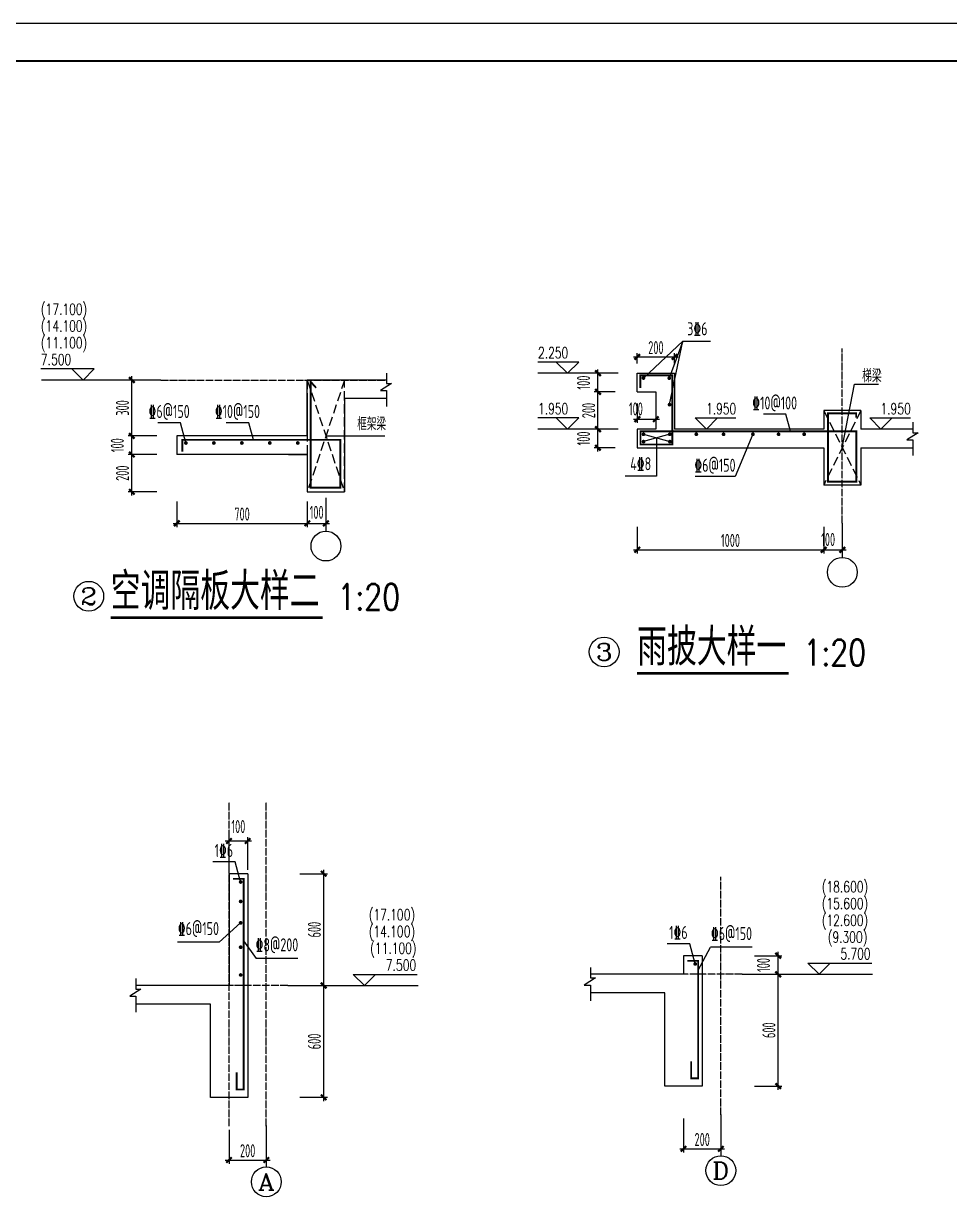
# Model space of a CAD drawing. Extents: x -472319 to -112444, y -516749 to -5704.
# Drawn here: x -290422 to -265592, y -432021 to -400315 of the extents above; entities that cross this region are included whole.
import ezdxf
from ezdxf.enums import TextEntityAlignment as Align

# ---------------------------------------------------------------- set-up
doc = ezdxf.new("R2010")
doc.units = 0
doc.header["$LTSCALE"] = 100
doc.header["$MEASUREMENT"] = 0
for name, pattern in [('CENTER', [2, 1.25, -0.25, 0.25, -0.25]), ('DASH', [0.35, 0.25, -0.1]), ('DOTE', [2.42, 2, -0.2, 0.02, -0.2])]:
    doc.linetypes.add(name, pattern=pattern)
for name, color, linetype in [('AXIS', 3, 'Continuous'), ('AXIS_TEXT', 7, 'Continuous'), ('DIM_ELEV', 3, 'Continuous'), ('DIM_SYMB', 3, 'Continuous'), ('DOTE', 1, 'CENTER'), ('FRAME', 3, 'Continuous'), ('PUB_DIM', 3, 'Continuous'), ('PUB_TEXT', 7, 'Continuous'), ('REIN', 1, 'Continuous'), ('S_HOLE', 253, 'Continuous'), ('TEXT', 7, 'Continuous'), ('WALL2', 21, 'Continuous'), ('填充', 8, 'Continuous'), ('墙体2', 21, 'Continuous')]:
    doc.layers.add(name, color=color, linetype=linetype)
doc.styles.add('_HZTXT', font='txt.shx', dxfattribs={"width": 0.35, "bigfont": 'hztxt.shx'})
doc.styles.add('_TCH_AXIS', font='COMPLEX', dxfattribs={"bigfont": 'GBCBIG'})
doc.styles.add('_TCH_DIM', font='SIMPLEX', dxfattribs={"bigfont": 'GBCBIG'})
doc.styles.add('COMPLEX', font='COMPLEX')
doc.styles.add('HZ', font='tssdeng.shx', dxfattribs={"width": 0.6, "height": 350, "bigfont": 'a.shx'})
doc.styles.add('TSSD_Rein', font='Tssdeng.shx', dxfattribs={"width": 0.7, "bigfont": 'hztxt.shx'})
doc.dimstyles.new('DIMN', dxfattribs={"dimtxt": 350, "dimasz": 150, "dimexe": 100, "dimexo": 100, "dimgap": 75, "dimtad": 1, "dimdec": 0, "dimzin": 0, "dimdsep": 46, "dimtxsty": 'HZ', "dimblk": 'ARCHTICK', "dimcen": 0.09, "dimdle": 100, "dimclrd": 3, "dimclre": 3, "dimclrt": 7, "dimazin": 2, "dimtfac": 1, "dimtdec": 0, "dimtmove": 2, "dimatfit": 3, "dimldrblk": 'ARCHTICK', "dimfxl": 1, "dimtolj": 1, "dimtzin": 0, "dimarcsym": 0})

# ---------------------------------------------------------------- blocks, each defined once
blk = doc.blocks.new('_ArchTick')
at = {"color": 0, "linetype": 'ByBlock', "const_width": 0.4}
blk.add_lwpolyline([(-0.5, -0.5), (0.5, 0.5)], dxfattribs=at)
blk = doc.blocks.new('*D2477')
at = {"layer": 'AXIS', "color": 3, "lineweight": -2, "transparency": 16777216}
for p, q in [((-286845, -409876), (-287621, -409876)), ((-287521, -411476), (-287521, -409776)), ((-286845, -411376), (-287621, -411376))]:
    blk.add_line(p, q, dxfattribs=at)
at = {"layer": 'Defpoints', "color": 0, "transparency": 16777216}
for p in [(-287521, -409876), (-286745, -409876), (-286745, -411376)]:
    blk.add_point(p, dxfattribs=at)
at = {"layer": 'AXIS', "color": 3, "lineweight": -2, "transparency": 16777216, "xscale": 150, "yscale": 150, "zscale": 150}
for p, rotation in [((-287521, -409876), 90), ((-287521, -411376), 270)]:
    blk.add_blockref('_ArchTick', p, dxfattribs=dict(at, rotation=rotation))
at = {"layer": 'AXIS', "color": 7, "transparency": 16777216, "insert": (-287771, -410626), "char_height": 350, "attachment_point": 5, "rotation": 90, "style": 'HZ'}
blk.add_mtext('\\A1;300', dxfattribs=at)
blk = doc.blocks.new('*D2478')
at = {"layer": 'AXIS', "color": 3, "lineweight": -2, "transparency": 16777216}
for p, q in [((-286845, -411376), (-287621, -411376)), ((-287521, -411976), (-287521, -411276)), ((-286845, -411876), (-287621, -411876))]:
    blk.add_line(p, q, dxfattribs=at)
at = {"layer": 'Defpoints', "color": 0, "transparency": 16777216}
for p in [(-287521, -411376), (-286745, -411376), (-286745, -411876)]:
    blk.add_point(p, dxfattribs=at)
at = {"layer": 'AXIS', "color": 3, "lineweight": -2, "transparency": 16777216, "xscale": 150, "yscale": 150, "zscale": 150}
for p, rotation in [((-287521, -411376), 90), ((-287521, -411876), 270)]:
    blk.add_blockref('_ArchTick', p, dxfattribs=dict(at, rotation=rotation))
at = {"layer": 'AXIS', "color": 7, "transparency": 16777216, "insert": (-287909, -411626), "char_height": 350, "attachment_point": 5, "rotation": 90, "style": 'HZ'}
blk.add_mtext('\\A1;100', dxfattribs=at)
blk = doc.blocks.new('*D2479')
at = {"layer": 'AXIS', "color": 3, "lineweight": -2, "transparency": 16777216}
for p, q in [((-282814, -413140), (-282814, -413822)), ((-282314, -413140), (-282314, -413822)), ((-282914, -413722), (-282214, -413722))]:
    blk.add_line(p, q, dxfattribs=at)
at = {"layer": 'Defpoints', "color": 0, "transparency": 16777216}
for p in [(-282814, -413040), (-282314, -413040), (-282314, -413722)]:
    blk.add_point(p, dxfattribs=at)
at = {"layer": 'AXIS', "color": 3, "lineweight": -2, "transparency": 16777216, "xscale": 150, "yscale": 150, "zscale": 150, "rotation": 180}
blk.add_blockref('_ArchTick', (-282814, -413722), dxfattribs=at)
at = {"layer": 'AXIS', "color": 3, "lineweight": -2, "transparency": 16777216, "xscale": 150, "yscale": 150, "zscale": 150}
blk.add_blockref('_ArchTick', (-282314, -413722), dxfattribs=at)
at = {"layer": 'AXIS', "color": 7, "transparency": 16777216, "insert": (-282564, -413427), "char_height": 350, "attachment_point": 5, "style": 'HZ'}
blk.add_mtext('\\A1;100', dxfattribs=at)
blk = doc.blocks.new('*D2480')
at = {"layer": 'AXIS', "color": 3, "lineweight": -2, "transparency": 16777216}
for p, q in [((-286314, -413140), (-286314, -413822)), ((-282814, -413140), (-282814, -413822)), ((-286414, -413722), (-282714, -413722))]:
    blk.add_line(p, q, dxfattribs=at)
at = {"layer": 'Defpoints', "color": 0, "transparency": 16777216}
for p in [(-286314, -413040), (-282814, -413040), (-282814, -413722)]:
    blk.add_point(p, dxfattribs=at)
at = {"layer": 'AXIS', "color": 3, "lineweight": -2, "transparency": 16777216, "xscale": 150, "yscale": 150, "zscale": 150, "rotation": 180}
blk.add_blockref('_ArchTick', (-286314, -413722), dxfattribs=at)
at = {"layer": 'AXIS', "color": 3, "lineweight": -2, "transparency": 16777216, "xscale": 150, "yscale": 150, "zscale": 150}
blk.add_blockref('_ArchTick', (-282814, -413722), dxfattribs=at)
at = {"layer": 'AXIS', "color": 7, "transparency": 16777216, "insert": (-284564, -413472), "char_height": 350, "attachment_point": 5, "style": 'HZ'}
blk.add_mtext('\\A1;700', dxfattribs=at)
blk = doc.blocks.new('_AXISO')
blk.add_circle((0, 0), 0.5)
at = {"layer": 'AXIS_TEXT', "style": 'COMPLEX', "width": 1.041667}
blk.add_attdef('A', text='', height=0.56, dxfattribs=at).set_placement((-0.25, -0.28), (0.25, -0.28), align=Align.FIT)
blk = doc.blocks.new('*D2476')
at = {"layer": 'AXIS', "color": 3, "lineweight": -2, "transparency": 16777216}
for p, q in [((-287521, -412976), (-287521, -411776)), ((-286845, -411876), (-287621, -411876)), ((-286845, -412876), (-287621, -412876))]:
    blk.add_line(p, q, dxfattribs=at)
at = {"layer": 'Defpoints', "color": 0, "transparency": 16777216}
for p in [(-287521, -411876), (-286745, -411876), (-286745, -412876)]:
    blk.add_point(p, dxfattribs=at)
at = {"layer": 'AXIS', "color": 3, "lineweight": -2, "transparency": 16777216, "xscale": 150, "yscale": 150, "zscale": 150}
for p, rotation in [((-287521, -411876), 90), ((-287521, -412876), 270)]:
    blk.add_blockref('_ArchTick', p, dxfattribs=dict(at, rotation=rotation))
at = {"layer": 'AXIS', "color": 7, "transparency": 16777216, "insert": (-287771, -412376), "char_height": 350, "attachment_point": 5, "rotation": 90, "style": 'HZ'}
blk.add_mtext('\\A1;200', dxfattribs=at)
blk = doc.blocks.new('*D2481')
at = {"layer": 'AXIS', "color": 3, "lineweight": -2, "transparency": 16777216}
for p, q in [((-274557, -411194), (-275117, -411194)), ((-275017, -411794), (-275017, -411094)), ((-274557, -411694), (-275117, -411694))]:
    blk.add_line(p, q, dxfattribs=at)
at = {"layer": 'Defpoints', "color": 0, "transparency": 16777216}
for p in [(-275017, -411194), (-274457, -411194), (-274457, -411694)]:
    blk.add_point(p, dxfattribs=at)
at = {"layer": 'AXIS', "color": 3, "lineweight": -2, "transparency": 16777216, "xscale": 150, "yscale": 150, "zscale": 150}
for p, rotation in [((-275017, -411194), 90), ((-275017, -411694), 270)]:
    blk.add_blockref('_ArchTick', p, dxfattribs=dict(at, rotation=rotation))
at = {"layer": 'AXIS', "color": 7, "transparency": 16777216, "insert": (-275404, -411445), "char_height": 350, "attachment_point": 5, "rotation": 90, "style": 'HZ'}
blk.add_mtext('\\A1;100', dxfattribs=at)
blk = doc.blocks.new('*D2482')
at = {"layer": 'AXIS', "color": 3, "lineweight": -2, "transparency": 16777216}
for p, q in [((-274557, -410194), (-275117, -410194)), ((-275017, -411294), (-275017, -410094)), ((-274557, -411194), (-275117, -411194))]:
    blk.add_line(p, q, dxfattribs=at)
at = {"layer": 'Defpoints', "color": 0, "transparency": 16777216}
for p in [(-275017, -410194), (-274457, -410194), (-274457, -411194)]:
    blk.add_point(p, dxfattribs=at)
at = {"layer": 'AXIS', "color": 3, "lineweight": -2, "transparency": 16777216, "xscale": 150, "yscale": 150, "zscale": 150}
for p, rotation in [((-275017, -410194), 90), ((-275017, -411194), 270)]:
    blk.add_blockref('_ArchTick', p, dxfattribs=dict(at, rotation=rotation))
at = {"layer": 'AXIS', "color": 7, "transparency": 16777216, "insert": (-275267, -410695), "char_height": 350, "attachment_point": 5, "rotation": 90, "style": 'HZ'}
blk.add_mtext('\\A1;200', dxfattribs=at)
blk = doc.blocks.new('*D2483')
at = {"layer": 'AXIS', "color": 3, "lineweight": -2, "transparency": 16777216}
for p, q in [((-275017, -410294), (-275017, -409594)), ((-274557, -409694), (-275117, -409694)), ((-274557, -410194), (-275117, -410194))]:
    blk.add_line(p, q, dxfattribs=at)
at = {"layer": 'Defpoints', "color": 0, "transparency": 16777216}
for p in [(-275017, -409694), (-274457, -409694), (-274457, -410194)]:
    blk.add_point(p, dxfattribs=at)
at = {"layer": 'AXIS', "color": 3, "lineweight": -2, "transparency": 16777216, "xscale": 150, "yscale": 150, "zscale": 150}
for p, rotation in [((-275017, -409694), 90), ((-275017, -410194), 270)]:
    blk.add_blockref('_ArchTick', p, dxfattribs=dict(at, rotation=rotation))
at = {"layer": 'AXIS', "color": 7, "transparency": 16777216, "insert": (-275404, -409945), "char_height": 350, "attachment_point": 5, "rotation": 90, "style": 'HZ'}
blk.add_mtext('\\A1;100', dxfattribs=at)
blk = doc.blocks.new('*D2484')
at = {"layer": 'AXIS', "color": 3, "lineweight": -2, "transparency": 16777216}
for p, q in [((-268963, -413819), (-268963, -414531)), ((-268463, -413819), (-268463, -414531)), ((-269063, -414431), (-268363, -414431))]:
    blk.add_line(p, q, dxfattribs=at)
at = {"layer": 'Defpoints', "color": 0, "transparency": 16777216}
for p in [(-268963, -413719), (-268463, -413719), (-268463, -414431)]:
    blk.add_point(p, dxfattribs=at)
at = {"layer": 'AXIS', "color": 3, "lineweight": -2, "transparency": 16777216, "xscale": 150, "yscale": 150, "zscale": 150, "rotation": 180}
blk.add_blockref('_ArchTick', (-268963, -414431), dxfattribs=at)
at = {"layer": 'AXIS', "color": 3, "lineweight": -2, "transparency": 16777216, "xscale": 150, "yscale": 150, "zscale": 150}
blk.add_blockref('_ArchTick', (-268463, -414431), dxfattribs=at)
at = {"layer": 'AXIS', "color": 7, "transparency": 16777216, "insert": (-268844, -414156), "char_height": 350, "attachment_point": 5, "style": 'HZ'}
blk.add_mtext('\\A1;100', dxfattribs=at)
blk = doc.blocks.new('*D2485')
at = {"layer": 'AXIS', "color": 3, "lineweight": -2, "transparency": 16777216}
for p, q in [((-273963, -413819), (-273963, -414531)), ((-268963, -413819), (-268963, -414531)), ((-274063, -414431), (-268863, -414431))]:
    blk.add_line(p, q, dxfattribs=at)
at = {"layer": 'Defpoints', "color": 0, "transparency": 16777216}
for p in [(-273963, -413719), (-268963, -413719), (-268963, -414431)]:
    blk.add_point(p, dxfattribs=at)
at = {"layer": 'AXIS', "color": 3, "lineweight": -2, "transparency": 16777216, "xscale": 150, "yscale": 150, "zscale": 150, "rotation": 180}
blk.add_blockref('_ArchTick', (-273963, -414431), dxfattribs=at)
at = {"layer": 'AXIS', "color": 3, "lineweight": -2, "transparency": 16777216, "xscale": 150, "yscale": 150, "zscale": 150}
blk.add_blockref('_ArchTick', (-268963, -414431), dxfattribs=at)
at = {"layer": 'AXIS', "color": 7, "transparency": 16777216, "insert": (-271463, -414181), "char_height": 350, "attachment_point": 5, "style": 'HZ'}
blk.add_mtext('\\A1;1000', dxfattribs=at)
blk = doc.blocks.new('*D2486')
at = {"layer": 'AXIS', "color": 3, "lineweight": -2, "transparency": 16777216}
for p, q in [((-274063, -409257), (-272863, -409257)), ((-273963, -409433), (-273963, -409157)), ((-272963, -409433), (-272963, -409157))]:
    blk.add_line(p, q, dxfattribs=at)
at = {"layer": 'Defpoints', "color": 0, "transparency": 16777216}
for p in [(-272963, -409257), (-273963, -409533), (-272963, -409533)]:
    blk.add_point(p, dxfattribs=at)
at = {"layer": 'AXIS', "color": 3, "lineweight": -2, "transparency": 16777216, "xscale": 150, "yscale": 150, "zscale": 150, "rotation": 180}
blk.add_blockref('_ArchTick', (-273963, -409257), dxfattribs=at)
at = {"layer": 'AXIS', "color": 3, "lineweight": -2, "transparency": 16777216, "xscale": 150, "yscale": 150, "zscale": 150}
blk.add_blockref('_ArchTick', (-272963, -409257), dxfattribs=at)
at = {"layer": 'AXIS', "color": 7, "transparency": 16777216, "insert": (-273463, -409007), "char_height": 350, "attachment_point": 5, "style": 'HZ'}
blk.add_mtext('\\A1;200', dxfattribs=at)
blk = doc.blocks.new('*D2487')
at = {"layer": 'AXIS', "color": 3, "lineweight": -2, "transparency": 16777216}
for p, q in [((-273963, -410508), (-273963, -411027)), ((-273463, -410508), (-273463, -411027)), ((-274063, -410927), (-273363, -410927))]:
    blk.add_line(p, q, dxfattribs=at)
at = {"layer": 'Defpoints', "color": 0, "transparency": 16777216}
for p in [(-273963, -410408), (-273463, -410408), (-273463, -410927)]:
    blk.add_point(p, dxfattribs=at)
at = {"layer": 'AXIS', "color": 3, "lineweight": -2, "transparency": 16777216, "xscale": 150, "yscale": 150, "zscale": 150, "rotation": 180}
blk.add_blockref('_ArchTick', (-273963, -410927), dxfattribs=at)
at = {"layer": 'AXIS', "color": 3, "lineweight": -2, "transparency": 16777216, "xscale": 150, "yscale": 150, "zscale": 150}
blk.add_blockref('_ArchTick', (-273463, -410927), dxfattribs=at)
at = {"layer": 'AXIS', "color": 7, "transparency": 16777216, "insert": (-274000, -410652), "char_height": 350, "attachment_point": 5, "style": 'HZ'}
blk.add_mtext('\\A1;100', dxfattribs=at)
blk = doc.blocks.new('*D2505')
at = {"layer": 'AXIS', "color": 3, "lineweight": -2, "transparency": 16777216}
for p, q in [((-283010, -423122), (-282274, -423122)), ((-282374, -426222), (-282374, -423022)), ((-283010, -426122), (-282274, -426122))]:
    blk.add_line(p, q, dxfattribs=at)
at = {"layer": 'Defpoints', "color": 0, "transparency": 16777216}
for p in [(-283110, -423122), (-282374, -423122), (-283110, -426122)]:
    blk.add_point(p, dxfattribs=at)
at = {"layer": 'AXIS', "color": 3, "lineweight": -2, "transparency": 16777216, "xscale": 150, "yscale": 150, "zscale": 150}
for p, rotation in [((-282374, -423122), 90), ((-282374, -426122), 270)]:
    blk.add_blockref('_ArchTick', p, dxfattribs=dict(at, rotation=rotation))
at = {"layer": 'AXIS', "color": 7, "transparency": 16777216, "insert": (-282624, -424623), "char_height": 350, "attachment_point": 5, "rotation": 90, "style": 'HZ'}
blk.add_mtext('\\A1;600', dxfattribs=at)
blk = doc.blocks.new('*D2506')
at = {"layer": 'AXIS', "color": 3, "lineweight": -2, "transparency": 16777216}
for p, q in [((-283010, -426122), (-282274, -426122)), ((-282374, -429222), (-282374, -426022)), ((-283010, -429122), (-282274, -429122))]:
    blk.add_line(p, q, dxfattribs=at)
at = {"layer": 'Defpoints', "color": 0, "transparency": 16777216}
for p in [(-283110, -426122), (-282374, -426122), (-283110, -429122)]:
    blk.add_point(p, dxfattribs=at)
at = {"layer": 'AXIS', "color": 3, "lineweight": -2, "transparency": 16777216, "xscale": 150, "yscale": 150, "zscale": 150}
for p, rotation in [((-282374, -426122), 90), ((-282374, -429122), 270)]:
    blk.add_blockref('_ArchTick', p, dxfattribs=dict(at, rotation=rotation))
at = {"layer": 'AXIS', "color": 7, "transparency": 16777216, "insert": (-282624, -427623), "char_height": 350, "attachment_point": 5, "rotation": 90, "style": 'HZ'}
blk.add_mtext('\\A1;600', dxfattribs=at)
blk = doc.blocks.new('*D2507')
at = {"layer": 'AXIS', "color": 3, "lineweight": -2, "transparency": 16777216}
for p, q in [((-284913, -429994), (-284913, -430905)), ((-283913, -429994), (-283913, -430905)), ((-285013, -430805), (-283813, -430805))]:
    blk.add_line(p, q, dxfattribs=at)
at = {"layer": 'Defpoints', "color": 0, "transparency": 16777216}
for p in [(-284913, -429894), (-283913, -429894), (-283913, -430805)]:
    blk.add_point(p, dxfattribs=at)
at = {"layer": 'AXIS', "color": 3, "lineweight": -2, "transparency": 16777216, "xscale": 150, "yscale": 150, "zscale": 150, "rotation": 180}
blk.add_blockref('_ArchTick', (-284913, -430805), dxfattribs=at)
at = {"layer": 'AXIS', "color": 3, "lineweight": -2, "transparency": 16777216, "xscale": 150, "yscale": 150, "zscale": 150}
blk.add_blockref('_ArchTick', (-283913, -430805), dxfattribs=at)
at = {"layer": 'AXIS', "color": 7, "transparency": 16777216, "insert": (-284413, -430555), "char_height": 350, "attachment_point": 5, "style": 'HZ'}
blk.add_mtext('\\A1;200', dxfattribs=at)
blk = doc.blocks.new('*D2511')
at = {"layer": 'AXIS', "color": 3, "lineweight": -2, "transparency": 16777216}
for p, q in [((-270818, -425322), (-270082, -425322)), ((-270182, -425922), (-270182, -425222)), ((-270818, -425822), (-270082, -425822))]:
    blk.add_line(p, q, dxfattribs=at)
at = {"layer": 'Defpoints', "color": 0, "transparency": 16777216}
for p in [(-270918, -425322), (-270182, -425322), (-270918, -425822)]:
    blk.add_point(p, dxfattribs=at)
at = {"layer": 'AXIS', "color": 3, "lineweight": -2, "transparency": 16777216, "xscale": 150, "yscale": 150, "zscale": 150}
for p, rotation in [((-270182, -425322), 90), ((-270182, -425822), 270)]:
    blk.add_blockref('_ArchTick', p, dxfattribs=dict(at, rotation=rotation))
at = {"layer": 'AXIS', "color": 7, "transparency": 16777216, "insert": (-270577, -425572), "char_height": 350, "attachment_point": 5, "rotation": 90, "style": 'HZ'}
blk.add_mtext('\\A1;100', dxfattribs=at)
blk = doc.blocks.new('*D2512')
at = {"layer": 'AXIS', "color": 3, "lineweight": -2, "transparency": 16777216}
for p, q in [((-270182, -428922), (-270182, -425722)), ((-270818, -425822), (-270082, -425822)), ((-270818, -428822), (-270082, -428822))]:
    blk.add_line(p, q, dxfattribs=at)
at = {"layer": 'Defpoints', "color": 0, "transparency": 16777216}
for p in [(-270918, -425822), (-270182, -425822), (-270918, -428822)]:
    blk.add_point(p, dxfattribs=at)
at = {"layer": 'AXIS', "color": 3, "lineweight": -2, "transparency": 16777216, "xscale": 150, "yscale": 150, "zscale": 150}
for p, rotation in [((-270182, -425822), 90), ((-270182, -428822), 270)]:
    blk.add_blockref('_ArchTick', p, dxfattribs=dict(at, rotation=rotation))
at = {"layer": 'AXIS', "color": 7, "transparency": 16777216, "insert": (-270432, -427322), "char_height": 350, "attachment_point": 5, "rotation": 90, "style": 'HZ'}
blk.add_mtext('\\A1;600', dxfattribs=at)
blk = doc.blocks.new('*D2513')
at = {"layer": 'AXIS', "color": 3, "lineweight": -2, "transparency": 16777216}
for p, q in [((-272721, -429693), (-272721, -430604)), ((-271721, -429693), (-271721, -430604)), ((-272821, -430504), (-271621, -430504))]:
    blk.add_line(p, q, dxfattribs=at)
at = {"layer": 'Defpoints', "color": 0, "transparency": 16777216}
for p in [(-272721, -429593), (-271721, -429593), (-271721, -430504)]:
    blk.add_point(p, dxfattribs=at)
at = {"layer": 'AXIS', "color": 3, "lineweight": -2, "transparency": 16777216, "xscale": 150, "yscale": 150, "zscale": 150, "rotation": 180}
blk.add_blockref('_ArchTick', (-272721, -430504), dxfattribs=at)
at = {"layer": 'AXIS', "color": 3, "lineweight": -2, "transparency": 16777216, "xscale": 150, "yscale": 150, "zscale": 150}
blk.add_blockref('_ArchTick', (-271721, -430504), dxfattribs=at)
at = {"layer": 'AXIS', "color": 7, "transparency": 16777216, "insert": (-272221, -430254), "char_height": 350, "attachment_point": 5, "style": 'HZ'}
blk.add_mtext('\\A1;200', dxfattribs=at)
blk = doc.blocks.new('A$C20674F94')
at = {"layer": 'FRAME'}
for p, q in [((84100, 59400), (0, 59400)), ((83100, 58400), (2500, 58400))]:
    blk.add_line(p, q, dxfattribs=at)
at = {"layer": 'FRAME', "const_width": 50}
blk.add_lwpolyline([(2500, 58400), (83100, 58400), (83100, 1000), (2500, 1000), (2500, 58400)], dxfattribs=at)
blk = doc.blocks.new('*D2757')
at = {"layer": 'AXIS', "color": 3, "lineweight": -2, "transparency": 16777216}
for p, q in [((-284313, -422245), (-285013, -422245)), ((-284913, -423022.5), (-284913, -422145)), ((-284413, -423022.5), (-284413, -422145))]:
    blk.add_line(p, q, dxfattribs=at)
at = {"layer": 'Defpoints', "color": 0, "transparency": 16777216}
for p in [(-284913, -422245), (-284913, -423122.5), (-284413, -423122.5)]:
    blk.add_point(p, dxfattribs=at)
at = {"layer": 'AXIS', "color": 3, "lineweight": -2, "transparency": 16777216, "xscale": 150, "yscale": 150, "zscale": 150, "rotation": 180}
blk.add_blockref('_ArchTick', (-284913, -422245), dxfattribs=at)
at = {"layer": 'AXIS', "color": 3, "lineweight": -2, "transparency": 16777216, "xscale": 150, "yscale": 150, "zscale": 150}
blk.add_blockref('_ArchTick', (-284413, -422245), dxfattribs=at)
at = {"layer": 'AXIS', "color": 7, "transparency": 16777216, "insert": (-284663, -421857.5), "char_height": 350, "attachment_point": 5, "style": 'HZ'}
blk.add_mtext('\\A1;100', dxfattribs=at)

msp = doc.modelspace()

# ---------------------------------------------------------------- linework, layer by layer
at = {"layer": 'AXIS'}
for p, q in [((-282313.923, -413040.474), (-282313.923, -413931.621)), ((-268463.233, -413718.838), (-268463.233, -414635.959)), ((-271720.842, -429581.23), (-271720.842, -430689.131)), ((-283913, -429881.913), (-283913, -430989.813))]:
    msp.add_line(p, q, dxfattribs=at)
at = {"layer": 'DIM_ELEV', "color": 0}
for p, q in [((-288529.099, -409576.176), (-289957.93, -409576.176)), ((-288829.099, -409876.176), (-289129.099, -409576.176)), ((-288829.099, -409876.176), (-288529.099, -409576.176))]:
    msp.add_line(p, q, dxfattribs=at)
at = {"layer": 'DIM_ELEV'}
for p, q in [((-275534.78, -409394.5), (-276626.193, -409394.5)), ((-275834.78, -409694.5), (-276134.78, -409394.5)), ((-275834.78, -409694.5), (-275534.78, -409394.5)), ((-274471.912, -409694.5), (-276626.193, -409694.5)), ((-275534.78, -410894.5), (-276626.193, -410894.5)), ((-275834.78, -411194.5), (-276134.78, -410894.5)), ((-275834.78, -411194.5), (-275534.78, -410894.5)), ((-272108, -411194.5), (-272408, -410894.5)), ((-272408, -410894.5), (-271316.587, -410894.5)), ((-272108, -411194.5), (-271808, -410894.5)), ((-267429.05, -411194.5), (-267729.05, -410894.5)), ((-267729.05, -410894.5), (-266637.637, -410894.5)), ((-267429.05, -411194.5), (-267129.05, -410894.5)), ((-274471.912, -411194.5), (-276626.193, -411194.5)), ((-269088.048, -425821.818), (-269388.048, -425521.818)), ((-269388.048, -425521.818), (-267672.671, -425521.818)), ((-269088.048, -425821.818), (-268788.048, -425521.818)), ((-283339.413, -426122.5), (-279842.124, -426122.5)), ((-281280.206, -426122.5), (-281580.206, -425822.5)), ((-281580.206, -425822.5), (-279864.83, -425822.5)), ((-281280.206, -426122.5), (-280980.206, -425822.5)), ((-271147.255, -425821.818), (-267649.966, -425821.818))]:
    msp.add_line(p, q, dxfattribs=at)
at = {"layer": 'DIM_SYMB', "const_width": 70}
for points in [[(-288084.743, -416251.054), (-282404.429, -416251.054)], [(-273966.475, -417745.094), (-269905.058, -417745.094)]]:
    msp.add_lwpolyline(points, dxfattribs=at)
at = {"layer": 'DOTE', "linetype": 'DOTE'}
for p, q in [((-268463.233, -413718.838), (-268463.233, -409034.133)), ((-286745.046, -409876.176), (-280686.514, -409876.176)), ((-284913, -429893.543), (-284913, -421184.156)), ((-283913, -429893.543), (-283913, -421184.156)), ((-271720.842, -429592.861), (-271720.842, -423209.474)), ((-283339.413, -426122.5), (-287414.001, -426122.5)), ((-271147.255, -425821.818), (-275221.843, -425821.818))]:
    msp.add_line(p, q, dxfattribs=at)
at = {"layer": 'PUB_DIM'}
msp.add_line((-286745.046, -409876.176), (-289939.353, -409876.176), dxfattribs=at)
at = {"layer": 'REIN', "const_width": 50}
for points in [[(-286164.5, -411803), (-286164.5, -411480.5), (-281929.5, -411480.5), (-281929.5, -412762.5), (-282723, -412762.5), (-282723, -409923), (-282577, -410087)], [(-273882, -410086.5), (-273882, -409753), (-273021.5, -409753), (-273021.5, -411605.5), (-273877, -411605.5), (-273877, -411252), (-268086, -411252), (-268086, -412603.5), (-268848, -412603.5), (-268848, -410768.5), (-268092, -410768.5), (-268092, -410885.5)], [(-284810.5, -423261), (-284522.5, -423261), (-284522.5, -428911), (-284708, -428911), (-284708, -428456)], [(-272618.342, -425460.318), (-272330.342, -425460.318), (-272330.342, -428610.318), (-272515.842, -428610.318), (-272515.842, -428155.318)]]:
    msp.add_lwpolyline(points, dxfattribs=at)
for points in [[(-273823, -409823, 1), (-273773, -409823, 1)], [(-273130, -409827, 1), (-273080, -409827, 1)], [(-273122.5, -410537, 1), (-273072.5, -410537, 1)], [(-286094, -411566, 1), (-286044, -411566, 1)], [(-285344, -411566, 1), (-285294, -411566, 1)], [(-284594, -411566, 1), (-284544, -411566, 1)], [(-283844, -411566, 1), (-283794, -411566, 1)], [(-283094, -411566, 1), (-283044, -411566, 1)], [(-273821.5, -411332, 1), (-273771.5, -411332, 1)], [(-273820, -411530, 1), (-273770, -411530, 1)], [(-273115.5, -411332, 1), (-273065.5, -411332, 1)], [(-273114, -411530, 1), (-273064, -411530, 1)], [(-272404, -411332, 1), (-272354, -411332, 1)], [(-271673.5, -411332, 1), (-271623.5, -411332, 1)], [(-270885, -411332, 1), (-270835, -411332, 1)], [(-270198, -411332, 1), (-270148, -411332, 1)], [(-269511.233, -411332, 1), (-269461.233, -411332, 1)], [(-284626.07, -423344.249, 1), (-284576.07, -423344.249, 1)], [(-284626.07, -423865.749, 1), (-284576.07, -423865.749, 1)], [(-284626.07, -424440.749, 1), (-284576.07, -424440.749, 1)], [(-284626.07, -425093.749, 1), (-284576.07, -425093.749, 1)], [(-272433.912, -425543.567, 1), (-272383.912, -425543.567, 1)], [(-284626.07, -425839.249, 1), (-284576.07, -425839.249, 1)]]:
    msp.add_lwpolyline(points, format="xyb", close=True, dxfattribs=at)
at = {"layer": 'S_HOLE', "color": 7}
for p, q in [((-273798, -409823), (-272742.5, -408834)), ((-272742.5, -408834), (-273105, -409827)), ((-273097.5, -410537), (-272742.5, -408834)), ((-272742.5, -408834), (-271997, -408834)), ((-280686.514, -409689), (-280686.514, -409971)), ((-280551.5, -409971), (-280850, -410161)), ((-280850, -410161), (-280686.514, -410161)), ((-280686.514, -409971), (-280551.5, -409971)), ((-280686.514, -410161), (-280686.514, -410586.5)), ((-268463.233, -411694.5), (-268133.233, -409987)), ((-268133.233, -409987), (-267489.5, -409987)), ((-269849.5, -411252), (-269974.639, -410794)), ((-286069, -411566), (-286217.5, -411022.5)), ((-284259.861, -411480.5), (-284385, -411022.5)), ((-266567.941, -411007.324), (-266567.941, -411289.324)), ((-282313.923, -411376.176), (-280734, -411376.176)), ((-273796.5, -411332), (-273089, -411530)), ((-273090.5, -411332), (-273795, -411530)), ((-273442.75, -411431), (-273442.75, -412454.5)), ((-270860, -411332), (-271333.63, -412464.5)), ((-266432.927, -411289.324), (-266731.427, -411479.324)), ((-266731.427, -411479.324), (-266567.941, -411479.324)), ((-266567.941, -411289.324), (-266432.927, -411289.324)), ((-266567.941, -411479.324), (-266567.941, -411904.824)), ((-273442.75, -412454.5), (-274287.5, -412454.5)), ((-284601.07, -423344.249), (-284749.57, -422800.749)), ((-285177, -424962.5), (-284601.07, -424440.749)), ((-284522.5, -424925.5), (-284187.44, -425396)), ((-272408.912, -425543.567), (-272557.412, -425000.067)), ((-272330.342, -425713.318), (-271995.282, -425095.318)), ((-275221.843, -425637.068), (-275221.843, -425919.068)), ((-287414.001, -425937.75), (-287414.001, -426219.75)), ((-275086.828, -425919.068), (-275385.328, -426109.068)), ((-275385.328, -426109.068), (-275221.843, -426109.068)), ((-275221.843, -425919.068), (-275086.828, -425919.068)), ((-275221.843, -426109.068), (-275221.843, -426534.568)), ((-287278.987, -426219.75), (-287577.487, -426409.75)), ((-287577.487, -426409.75), (-287414.001, -426409.75)), ((-287414.001, -426219.75), (-287278.987, -426219.75)), ((-287414.001, -426409.75), (-287414.001, -426835.25))]:
    msp.add_line(p, q, dxfattribs=at)
at = {"layer": 'TEXT'}
for p, q in [((-269974.639, -410794), (-270576.378, -410794)), ((-286217.5, -411022.5), (-286819.239, -411022.5)), ((-284385, -411022.5), (-284986.739, -411022.5)), ((-271333.63, -412464.5), (-272406.87, -412464.5)), ((-284749.57, -422800.749), (-285351.31, -422800.749)), ((-285177, -424962.5), (-286292.94, -424962.5)), ((-272557.412, -425000.067), (-273159.151, -425000.067)), ((-270879.342, -425095.318), (-271995.282, -425095.318)), ((-283071.5, -425396), (-284187.44, -425396))]:
    msp.add_line(p, q, dxfattribs=at)
at = {"layer": 'WALL2'}
for p, q in [((-273963.233, -410194.5), (-273963.233, -409694.5)), ((-273963.233, -409694.5), (-272963.233, -409694.5)), ((-272963.233, -409694.5), (-272963.233, -411194.5)), ((-273963.233, -410194.5), (-273463.233, -410194.5)), ((-273463.233, -410194.5), (-273463.233, -411194.5)), ((-268963.233, -410694.5), (-268963.233, -411194.5)), ((-267963.233, -410694.5), (-268963.233, -410694.5)), ((-267963.233, -410694.5), (-267963.233, -411194.5)), ((-273463.233, -411194.5), (-273963.233, -411194.5)), ((-273963.233, -411194.5), (-273963.233, -411694.5)), ((-268963.233, -411194.5), (-272963.233, -411194.5)), ((-266567.941, -411194.5), (-267963.233, -411194.5)), ((-273963.233, -411694.5), (-268963.233, -411694.5)), ((-268963.233, -411694.5), (-268963.233, -412694.5)), ((-267963.233, -411694.5), (-267963.233, -412694.5)), ((-267963.233, -411694.5), (-266567.941, -411694.5)), ((-267963.233, -412694.5), (-268963.233, -412694.5))]:
    msp.add_line(p, q, dxfattribs=at)
at = {"layer": '墙体2'}
for p, q in [((-281813.923, -409876.176), (-282813.923, -409876.176)), ((-282813.923, -410376.176), (-282813.923, -409876.176)), ((-280686.514, -409876.176), (-281813.923, -409876.176)), ((-282813.923, -410376.176), (-282813.923, -411376.176)), ((-282813.923, -410376.176), (-282813.923, -411376.176)), ((-282813.923, -410376.176), (-282813.923, -411376.176)), ((-282813.923, -411376.176), (-282813.923, -410376.176)), ((-282813.923, -410376.176), (-282813.923, -411376.176)), ((-282813.923, -411376.176), (-282813.923, -410376.176)), ((-282813.923, -410376.176), (-282813.923, -410376.176)), ((-281813.923, -410376.176), (-281813.923, -412876.176)), ((-280686.514, -410376.176), (-281813.923, -410376.176)), ((-286313.923, -411376.176), (-286313.923, -411876.176)), ((-282813.923, -411376.176), (-286313.923, -411376.176)), ((-282813.923, -411376.176), (-283313.923, -411376.176)), ((-282813.923, -411876.176), (-286313.923, -411876.176)), ((-283313.923, -411876.176), (-282813.923, -411876.176)), ((-282813.923, -411876.176), (-282813.923, -412876.176)), ((-282813.923, -412876.176), (-281813.923, -412876.176)), ((-284413, -423122.5), (-284913, -423122.5)), ((-284913, -423122.5), (-284913, -426122.5)), ((-284413, -423122.5), (-284413, -429122.5)), ((-272220.842, -425321.818), (-272720.842, -425321.818)), ((-272720.842, -425321.818), (-272720.842, -425821.818)), ((-272220.842, -425321.818), (-272220.842, -428821.818)), ((-284913, -426122.5), (-287414.001, -426122.5)), ((-272720.842, -425821.818), (-275221.843, -425821.818)), ((-273220.842, -426321.818), (-275221.843, -426321.818)), ((-273220.842, -428821.818), (-273220.842, -426321.818)), ((-285413, -426622.5), (-287414.001, -426622.5)), ((-285413, -429122.5), (-285413, -426622.5)), ((-272220.842, -428821.818), (-273220.842, -428821.818)), ((-284413, -429122.5), (-285413, -429122.5))]:
    msp.add_line(p, q, dxfattribs=at)
at = {"layer": '墙体2', "linetype": 'DASH', "ltscale": 10}
for p, q in [((-281813.923, -409876.176), (-282813.923, -412876.176)), ((-282813.923, -409876.176), (-281813.923, -412876.176)), ((-267963.233, -410694.5), (-268963.233, -412694.5)), ((-268963.233, -410694.5), (-267963.233, -412694.5))]:
    msp.add_line(p, q, dxfattribs=at)
msp.add_lwpolyline([(-282813.923, -412876.176), (-281813.923, -412876.176), (-281813.923, -409876.176), (-282813.923, -409876.176)], close=True, dxfattribs=at)

# ---------------------------------------------------------------- block references
at = {"layer": 'AXIS', "xscale": 800, "yscale": 800, "zscale": 800}
for p in [(-282313.923, -414331.621), (-268463.233, -415035.959)]:
    msp.add_blockref('_AXISO', p, dxfattribs=at)
at = {"layer": 'AXIS'}
ref = msp.add_blockref('_AXISO', (-288675.829, -415678.5), dxfattribs=dict(at, xscale=800, yscale=800, zscale=800))
ref.add_attrib('A', '2', dxfattribs={"layer": 'AXIS_TEXT', "height": 452.548, "style": '_TCH_AXIS', "width": 1.5}).set_placement((-288902.103, -415904.774), (-288449.554, -415904.774), align=Align.FIT)
ref = msp.add_blockref('_AXISO', (-274852.085, -417172.54), dxfattribs=dict(at, xscale=800, yscale=800, zscale=800))
ref.add_attrib('A', '3', dxfattribs={"layer": 'AXIS_TEXT', "height": 452.548, "style": '_TCH_AXIS', "width": 1.5}).set_placement((-275078.359, -417398.814), (-274625.811, -417398.814), align=Align.FIT)
ref = msp.add_blockref('_AXISO', (-271720.842, -431089.131), dxfattribs=dict(at, xscale=800, yscale=800, zscale=800))
ref.add_attrib('A', 'D', dxfattribs={"layer": 'AXIS_TEXT', "height": 452.548, "style": '_TCH_AXIS', "width": 1.235294}).set_placement((-271947.116, -431315.405), (-271494.568, -431315.405), align=Align.FIT)
ref = msp.add_blockref('_AXISO', (-283913, -431389.813), dxfattribs=dict(at, xscale=800, yscale=800, zscale=800))
ref.add_attrib('A', 'A', dxfattribs={"layer": 'AXIS_TEXT', "height": 452.548, "style": '_TCH_AXIS', "width": 1.166667}).set_placement((-284139.274, -431616.087), (-283686.726, -431616.087), align=Align.FIT)
at = {"layer": '填充'}
msp.add_blockref('A$C20674F94', (-311995, -459714.5), dxfattribs=at)

# ---------------------------------------------------------------- texts
at = {"layer": 'PUB_TEXT', "color": 0, "style": '_TCH_DIM', "width": 0.705882}
for s, p in [('(17.100)', (-289957.93, -408126.176)), ('(14.100)', (-289957.93, -408576.176)), ('(11.100)', (-289957.93, -409026.176)), ('7.500', (-289957.93, -409476.176))]:
    msp.add_text(s, height=297.5, dxfattribs=at).set_placement(p)
at = {"layer": 'PUB_TEXT'}
for s, height, style, width, p in [('2.250', 297.5, '_TCH_DIM', 0.705882, (-276626.193, -409294.5)), ('梯梁', 350, 'HZ', 0.6, (-267931.137, -409937.5)), ('1.950', 297.5, '_TCH_DIM', 0.705882, (-276626.193, -410794.5)), ('1.950', 297.5, '_TCH_DIM', 0.705882, (-272116.587, -410794.5)), ('1.950', 297.5, '_TCH_DIM', 0.705882, (-267437.637, -410794.5)), ('空调隔板大样二', 1000, '_HZTXT', 0.8, (-288084.743, -416044.878)), ('1:20', 700, '_HZTXT', 0.8, (-282004.429, -416044.878)), ('雨披大样一', 1000, '_HZTXT', 0.8, (-273966.475, -417538.918)), ('1:20', 700, '_HZTXT', 0.8, (-269505.058, -417538.918)), ('(18.600)', 297.5, '_TCH_DIM', 0.705882, (-269012.671, -423621.818)), ('(15.600)', 297.5, '_TCH_DIM', 0.705882, (-269012.671, -424071.818)), ('(17.100)', 297.5, '_TCH_DIM', 0.705882, (-281164.83, -424372.5)), ('(12.600)', 297.5, '_TCH_DIM', 0.705882, (-269012.671, -424521.818)), ('(14.100)', 297.5, '_TCH_DIM', 0.705882, (-281164.83, -424822.5)), ('(9.300)', 297.5, '_TCH_DIM', 0.705882, (-268852.671, -424971.818)), ('(11.100)', 297.5, '_TCH_DIM', 0.705882, (-281124.83, -425272.5)), ('5.700', 297.5, '_TCH_DIM', 0.705882, (-268512.671, -425421.818)), ('7.500', 297.5, '_TCH_DIM', 0.705882, (-280704.83, -425722.5))]:
    msp.add_text(s, height=height, dxfattribs=dict(at, style=style, width=width)).set_placement(p)
at = {"layer": 'TEXT', "style": 'TSSD_Rein', "width": 0.7}
for s, p in [('3%%1326', (-272350.873, -408781.708)), ('%%1326@150', (-286519.992, -411001.208)), ('框架梁', (-281087.492, -411331.708)), ('4%%1328', (-273870.123, -412402.208)), ('%%1326@150', (-271879.123, -412443.208)), ('1%%1326', (-285052.063, -422779.457)), ('%%1326@150', (-285733.992, -424876.208)), ('1%%1326', (-272859.904, -424978.775)), ('%%1326@150', (-271436.334, -425009.026))]:
    msp.add_text(s, height=350, dxfattribs=at).set_placement(p, align=Align.BOTTOM_CENTER)
at = {"layer": 'TEXT', "color": 4, "style": 'TSSD_Rein', "width": 0.7}
for s, p in [('%%13210@100', (-270277.131, -410772.708)), ('%%13210@150', (-284687.492, -411001.208)), ('%%1328@200', (-283628.492, -425309.708))]:
    msp.add_text(s, height=350, dxfattribs=at).set_placement(p, align=Align.BOTTOM_CENTER)

# ---------------------------------------------------------------- dimensions: what is measured, and where the dimension line sits
at = {"layer": 'AXIS'}
for p1, p2, distance, picture, middle in [((-273963.233, -409533.195), (-272963.233, -409533.195), 275.906, '*D2486', (-273463.233, -409007.29)), ((-274457.315, -410194.5), (-274457.315, -409694.5), 559.68, '*D2483', (-275404.495, -409944.5)), ((-286745.046, -411376.176), (-286745.046, -409876.176), 776.201, '*D2477', (-287771.247, -410626.176)), ((-274457.315, -411194.5), (-274457.315, -410194.5), 559.68, '*D2482', (-275266.995, -410694.5)), ((-286745.046, -411876.176), (-286745.046, -411376.176), 776.201, '*D2478', (-287908.747, -411626.176)), ((-274457.315, -411694.5), (-274457.315, -411194.5), 559.68, '*D2481', (-275404.495, -411444.5)), ((-286745.046, -412876.176), (-286745.046, -411876.176), 776.201, '*D2476', (-287771.247, -412376.176)), ((-286313.923, -413040.474), (-282813.923, -413040.474), -681.685, '*D2480', (-284563.923, -413472.159)), ((-273963.233, -413718.838), (-268963.233, -413718.838), -712.48, '*D2485', (-271463.233, -414181.319)), ((-283109.913, -426122.5), (-283109.913, -423122.5), -735.472, '*D2505', (-282624.441, -424622.5)), ((-270917.755, -428821.818), (-270917.755, -425821.818), -735.472, '*D2512', (-270432.283, -427321.818)), ((-283109.913, -429122.5), (-283109.913, -426122.5), -735.472, '*D2506', (-282624.441, -427622.5)), ((-272720.842, -429592.861), (-271720.842, -429592.861), -911.631, '*D2513', (-272220.842, -430254.492)), ((-284913, -429893.543), (-283913, -429893.543), -911.631, '*D2507', (-284413, -430555.174))]:
    dim = msp.add_aligned_dim(p1=p1, p2=p2, distance=distance, dimstyle='DIMN', override={"dimlfac": 0.2}, dxfattribs=at)
    dim.commit()
    dim.dimension.update_dxf_attribs({"geometry": picture, "text_midpoint": middle})
for base, p1, p2, angle, picture, middle in [((-273463.233, -410927.458), (-273963.233, -410407.916), (-273463.233, -410407.916), 0, '*D2487', (-274000.094, -410652.458)), ((-282313.923, -413722.159), (-282813.923, -413040.474), (-282313.923, -413040.474), 0, '*D2479', (-282563.923, -413427)), ((-268463.233, -414431.319), (-268963.233, -413718.838), (-268463.233, -413718.838), 0, '*D2484', (-268843.835, -414156.319)), ((-270182.283, -425321.818), (-270917.755, -425821.818), (-270917.755, -425321.818), 90, '*D2511', (-270576.842, -425571.818))]:
    dim = msp.add_linear_dim(base=base, p1=p1, p2=p2, angle=angle, dimstyle='DIMN', override={"dimlfac": 0.2}, dxfattribs=at)
    dim.commit()
    dim.dimension.update_dxf_attribs({"geometry": picture, "text_midpoint": middle, "dimtype": 161})
dim = msp.add_linear_dim(base=(-284913, -422245), p1=(-284413, -423122.5), p2=(-284913, -423122.5), dimstyle='DIMN', override={"dimlfac": 0.2}, dxfattribs=at)
dim.commit()
dim.dimension.update_dxf_attribs({"geometry": '*D2757', "text_midpoint": (-284663, -421857.5)})

doc.saveas('drawing.dxf')
